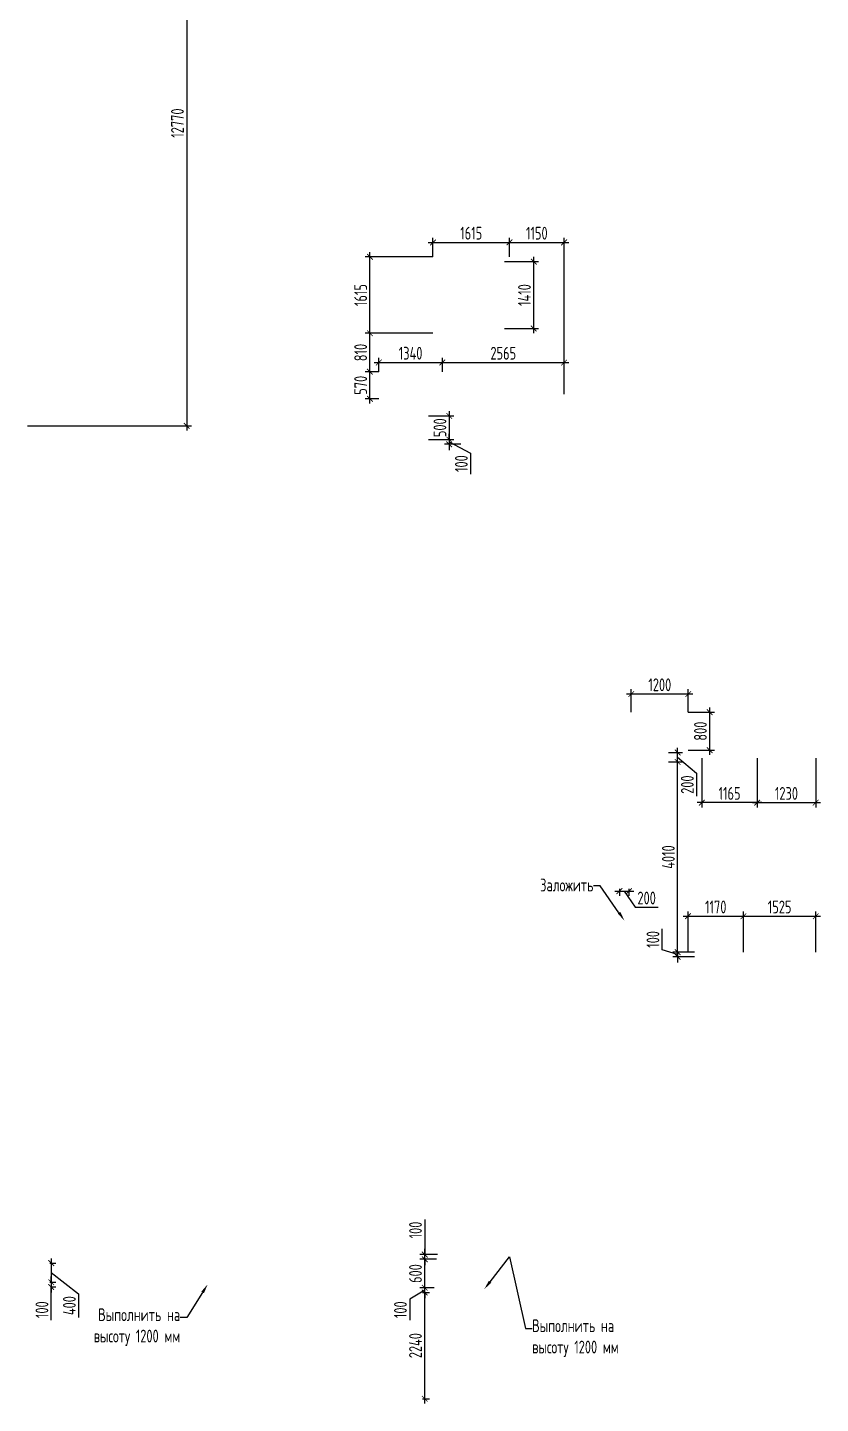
# Model space of a CAD drawing. Header units: millimetres. Extents: x -350007 to 536090, y -888 to 198380.
# Drawn here: x 329899 to 346618, y 61656 to 90677 of the extents above; entities that cross this region are included whole.
import ezdxf
from ezdxf import colors
from ezdxf.entities.mleader import LeaderData, LeaderLine
from ezdxf.math import Vec2, Vec3

# ---------------------------------------------------------------- set-up
doc = ezdxf.new("R2010")
doc.units = ezdxf.units.MM
doc.layers.add('АР_Размеры нов.', color=15, linetype='Continuous', lineweight=0)
doc.styles.add('ISOCPEUR', font='isocpeur.ttf', dxfattribs={"width": 0.7})
doc.styles.get("Standard").update_dxf_attribs({"font": 'arial.ttf'})
doc.dimstyles.new('R_100', dxfattribs={"dimtxt": 270, "dimasz": 120, "dimexe": 100, "dimexo": 0, "dimgap": 60, "dimtad": 1, "dimdec": 0, "dimrnd": 5, "dimzin": 0, "dimdsep": 46, "dimtxsty": 'ISOCPEUR', "dimblk": 'ARCHTICK', "dimcen": 0, "dimdle": 100, "dimclrd": 256, "dimclre": 256, "dimclrt": 256, "dimadec": 0, "dimazin": 0, "dimtfac": 2, "dimtdec": 0, "dimtofl": 0, "dimtmove": 1, "dimatfit": 3, "dimfxl": 1, "dimtvp": 3, "dimtolj": 1, "dimtzin": 0, "dimarcsym": 0})

# ---------------------------------------------------------------- blocks, each defined once
blk = doc.blocks.new('_ArchTick')
at = {"color": 0, "linetype": 'ByBlock', "const_width": 0.15}
blk.add_lwpolyline([(-0.5, -0.5), (0.5, 0.5)], dxfattribs=at)
blk = doc.blocks.new('*D2651')
at = {"layer": 'АР_Размеры нов.', "lineweight": -2, "ltscale": 100, "transparency": 16777216}
for p, q in [((344118, 75266), (344118, 74228)), ((345285, 75266), (345285, 74228)), ((345385, 74328), (344018, 74328))]:
    blk.add_line(p, q, dxfattribs=at)
at = {"layer": 'АР_Размеры нов.', "lineweight": -2, "ltscale": 100, "transparency": 16777216, "xscale": 120, "yscale": 120, "zscale": 120, "rotation": 180}
blk.add_blockref('_ArchTick', (344118, 74328), dxfattribs=at)
at = {"layer": 'АР_Размеры нов.', "lineweight": -2, "ltscale": 100, "transparency": 16777216, "xscale": 120, "yscale": 120, "zscale": 120}
blk.add_blockref('_ArchTick', (345285, 74328), dxfattribs=at)
at = {"layer": 'АР_Размеры нов.', "ltscale": 100, "transparency": 16777216, "insert": (344701, 74523), "char_height": 270, "attachment_point": 5, "style": 'ISOCPEUR'}
blk.add_mtext('\\A1;1165', dxfattribs=at)
blk = doc.blocks.new('*D2702')
at = {"layer": 'АР_Размеры нов.', "lineweight": -2, "ltscale": 100, "transparency": 16777216}
for p, q in [((345285, 75266), (345285, 74228)), ((346517, 75266), (346517, 74228)), ((345185, 74328), (346617, 74328))]:
    blk.add_line(p, q, dxfattribs=at)
at = {"layer": 'АР_Размеры нов.', "lineweight": -2, "ltscale": 100, "transparency": 16777216, "xscale": 120, "yscale": 120, "zscale": 120, "rotation": 180}
blk.add_blockref('_ArchTick', (345285, 74328), dxfattribs=at)
at = {"layer": 'АР_Размеры нов.', "lineweight": -2, "ltscale": 100, "transparency": 16777216, "xscale": 120, "yscale": 120, "zscale": 120}
blk.add_blockref('_ArchTick', (346517, 74328), dxfattribs=at)
at = {"layer": 'АР_Размеры нов.', "ltscale": 100, "transparency": 16777216, "insert": (345901, 74523), "char_height": 270, "attachment_point": 5, "style": 'ISOCPEUR'}
blk.add_mtext('\\A1;1230', dxfattribs=at)
blk = doc.blocks.new('*D2890')
at = {"layer": 'АР_Размеры нов.', "lineweight": -2, "ltscale": 100, "transparency": 16777216}
for p, q in [((344282, 75336), (344282, 76336)), ((343830, 76236), (344382, 76236)), ((343830, 75436), (344382, 75436))]:
    blk.add_line(p, q, dxfattribs=at)
at = {"layer": 'АР_Размеры нов.', "lineweight": -2, "ltscale": 100, "transparency": 16777216, "xscale": 120, "yscale": 120, "zscale": 120}
for p, rotation in [((344282, 76236), 90), ((344282, 75436), 270)]:
    blk.add_blockref('_ArchTick', p, dxfattribs=dict(at, rotation=rotation))
at = {"layer": 'АР_Размеры нов.', "ltscale": 100, "transparency": 16777216, "insert": (344087, 75836), "char_height": 270, "attachment_point": 5, "rotation": 90, "style": 'ISOCPEUR'}
blk.add_mtext('\\A1;800', dxfattribs=at)
blk = doc.blocks.new('*D3460')
at = {"layer": 'АР_Размеры нов.', "lineweight": -2, "transparency": 16777216}
for p, q in [((338226, 63996), (338374, 63996)), ((338274, 61656), (338274, 64096)), ((338226, 61756), (338374, 61756))]:
    blk.add_line(p, q, dxfattribs=at)
at = {"layer": 'АР_Размеры нов.', "lineweight": -2, "transparency": 16777216, "xscale": 120, "yscale": 120, "zscale": 120}
for p, rotation in [((338274, 63996), 90), ((338274, 61756), 270)]:
    blk.add_blockref('_ArchTick', p, dxfattribs=dict(at, rotation=rotation))
at = {"layer": 'АР_Размеры нов.', "transparency": 16777216, "insert": (338079, 62876), "char_height": 270, "attachment_point": 5, "rotation": 90, "style": 'ISOCPEUR'}
blk.add_mtext('\\A1;2240', dxfattribs=at)
blk = doc.blocks.new('*D3461')
at = {"layer": 'АР_Размеры нов.', "lineweight": -2, "transparency": 16777216}
for p, q in [((338274, 64096), (338274, 64216)), ((338274, 64046), (337957, 63854)), ((337957, 63854), (337957, 63412)), ((338471, 64096), (338174, 64096)), ((338226, 63996), (338374, 63996)), ((338274, 63996), (338274, 64096)), ((338274, 63996), (338274, 63876))]:
    blk.add_line(p, q, dxfattribs=at)
at = {"layer": 'АР_Размеры нов.', "lineweight": -2, "transparency": 16777216, "xscale": 120, "yscale": 120, "zscale": 120}
for p, rotation in [((338274, 64096), 270), ((338274, 63996), 90)]:
    blk.add_blockref('_ArchTick', p, dxfattribs=dict(at, rotation=rotation))
at = {"layer": 'АР_Размеры нов.', "transparency": 16777216, "insert": (337762, 63633), "char_height": 270, "attachment_point": 5, "rotation": 90, "style": 'ISOCPEUR'}
blk.add_mtext('\\A1;100', dxfattribs=at)
blk = doc.blocks.new('*D3462')
at = {"layer": 'АР_Размеры нов.', "lineweight": -2, "transparency": 16777216}
for p, q in [((338274, 63996), (338274, 64796)), ((338524, 64696), (338174, 64696)), ((338471, 64096), (338174, 64096))]:
    blk.add_line(p, q, dxfattribs=at)
at = {"layer": 'АР_Размеры нов.', "lineweight": -2, "transparency": 16777216, "xscale": 120, "yscale": 120, "zscale": 120}
for p, rotation in [((338274, 64696), 90), ((338274, 64096), 270)]:
    blk.add_blockref('_ArchTick', p, dxfattribs=dict(at, rotation=rotation))
at = {"layer": 'АР_Размеры нов.', "transparency": 16777216, "insert": (338079, 64396), "char_height": 270, "attachment_point": 5, "rotation": 90, "style": 'ISOCPEUR'}
blk.add_mtext('\\A1;600', dxfattribs=at)
blk = doc.blocks.new('*D3463')
at = {"layer": 'АР_Размеры нов.', "lineweight": -2, "transparency": 16777216}
for p, q in [((338274, 65535), (338274, 64796)), ((338540, 64796), (338174, 64796)), ((338274, 64796), (338274, 64916)), ((338274, 64696), (338274, 64796)), ((338524, 64696), (338174, 64696)), ((338274, 64696), (338274, 64576))]:
    blk.add_line(p, q, dxfattribs=at)
at = {"layer": 'АР_Размеры нов.', "lineweight": -2, "transparency": 16777216, "xscale": 120, "yscale": 120, "zscale": 120}
for p, rotation in [((338274, 64796), 270), ((338274, 64696), 90)]:
    blk.add_blockref('_ArchTick', p, dxfattribs=dict(at, rotation=rotation))
at = {"layer": 'АР_Размеры нов.', "transparency": 16777216, "insert": (338079, 65314), "char_height": 270, "attachment_point": 5, "rotation": 90, "style": 'ISOCPEUR'}
blk.add_mtext('\\A1;100', dxfattribs=at)
blk = doc.blocks.new('*D3464')
at = {"layer": 'АР_Размеры нов.', "lineweight": -2, "transparency": 16777216}
for p, q in [((330367, 64616), (330498, 64616)), ((330398, 64716), (330398, 64113)), ((330367, 64213), (330498, 64213)), ((330398, 64415), (330977, 63969)), ((330977, 63969), (330977, 63471))]:
    blk.add_line(p, q, dxfattribs=at)
at = {"layer": 'АР_Размеры нов.', "lineweight": -2, "transparency": 16777216, "xscale": 120, "yscale": 120, "zscale": 120}
for p, rotation in [((330398, 64616), 90), ((330398, 64213), 270)]:
    blk.add_blockref('_ArchTick', p, dxfattribs=dict(at, rotation=rotation))
at = {"layer": 'АР_Размеры нов.', "transparency": 16777216, "insert": (330782, 63720), "char_height": 270, "attachment_point": 5, "rotation": 90, "style": 'ISOCPEUR'}
blk.add_mtext('\\A1;400', dxfattribs=at)
blk = doc.blocks.new('*D3465')
at = {"layer": 'АР_Размеры нов.', "lineweight": -2, "transparency": 16777216}
for p, q in [((330398, 64213), (330398, 64333)), ((330398, 64213), (330498, 64213)), ((330398, 64213), (330398, 64113)), ((330398, 64113), (330498, 64113)), ((330398, 64113), (330398, 63993)), ((330398, 63413), (330398, 64113))]:
    blk.add_line(p, q, dxfattribs=at)
at = {"layer": 'АР_Размеры нов.', "lineweight": -2, "transparency": 16777216, "xscale": 120, "yscale": 120, "zscale": 120}
for p, rotation in [((330398, 64213), 270), ((330398, 64113), 90)]:
    blk.add_blockref('_ArchTick', p, dxfattribs=dict(at, rotation=rotation))
at = {"layer": 'АР_Размеры нов.', "transparency": 16777216, "insert": (330203, 63634), "char_height": 270, "attachment_point": 5, "rotation": 90, "style": 'ISOCPEUR'}
blk.add_mtext('\\A1;100', dxfattribs=at)
blk = doc.blocks.new('*D3479')
at = {"layer": 'АР_Размеры нов.', "lineweight": -2, "transparency": 16777216}
for p, q in [((338355, 82486), (338890, 82486)), ((338790, 82586), (338790, 81886)), ((338355, 81986), (338890, 81986))]:
    blk.add_line(p, q, dxfattribs=at)
at = {"layer": 'АР_Размеры нов.', "lineweight": -2, "transparency": 16777216, "xscale": 120, "yscale": 120, "zscale": 120}
for p, rotation in [((338790, 82486), 90), ((338790, 81986), 270)]:
    blk.add_blockref('_ArchTick', p, dxfattribs=dict(at, rotation=rotation))
at = {"layer": 'АР_Размеры нов.', "transparency": 16777216, "insert": (338595, 82236), "char_height": 270, "attachment_point": 5, "rotation": 90, "style": 'ISOCPEUR'}
blk.add_mtext('\\A1;500', dxfattribs=at)
blk = doc.blocks.new('*D3480')
at = {"layer": 'АР_Размеры нов.', "lineweight": -2, "transparency": 16777216}
for p, q in [((338355, 81986), (338890, 81986)), ((339033, 81886), (338690, 81886)), ((338790, 81986), (338790, 82106)), ((338790, 81986), (338790, 81886)), ((338790, 81936), (339241, 81700)), ((338790, 81886), (338790, 81766)), ((339241, 81700), (339241, 81258))]:
    blk.add_line(p, q, dxfattribs=at)
at = {"layer": 'АР_Размеры нов.', "lineweight": -2, "transparency": 16777216, "xscale": 120, "yscale": 120, "zscale": 120}
for p, rotation in [((338790, 81986), 270), ((338790, 81886), 90)]:
    blk.add_blockref('_ArchTick', p, dxfattribs=dict(at, rotation=rotation))
at = {"layer": 'АР_Размеры нов.', "transparency": 16777216, "insert": (339046, 81479), "char_height": 270, "attachment_point": 5, "rotation": 90, "style": 'ISOCPEUR'}
blk.add_mtext('\\A1;100', dxfattribs=at)
blk = doc.blocks.new('*D3481')
at = {"layer": 'АР_Размеры нов.', "lineweight": -2, "transparency": 16777216}
for p, q in [((343414, 75186), (343706, 75186)), ((343606, 71076), (343606, 75286)), ((343784, 71176), (343506, 71176))]:
    blk.add_line(p, q, dxfattribs=at)
at = {"layer": 'АР_Размеры нов.', "lineweight": -2, "transparency": 16777216, "xscale": 120, "yscale": 120, "zscale": 120}
for p, rotation in [((343606, 75186), 90), ((343606, 71176), 270)]:
    blk.add_blockref('_ArchTick', p, dxfattribs=dict(at, rotation=rotation))
at = {"layer": 'АР_Размеры нов.', "transparency": 16777216, "insert": (343411, 73181), "char_height": 270, "attachment_point": 5, "rotation": 90, "style": 'ISOCPEUR'}
blk.add_mtext('\\A1;4010', dxfattribs=at)
blk = doc.blocks.new('*D3482')
at = {"layer": 'АР_Размеры нов.', "lineweight": -2, "transparency": 16777216}
for p, q in [((343281, 71223), (343281, 71664)), ((343606, 71126), (343281, 71223)), ((343964, 71176), (343506, 71176)), ((343606, 71176), (343606, 71296)), ((343606, 71176), (343606, 71076)), ((343964, 71076), (343506, 71076)), ((343606, 71076), (343606, 70956))]:
    blk.add_line(p, q, dxfattribs=at)
at = {"layer": 'АР_Размеры нов.', "lineweight": -2, "transparency": 16777216, "xscale": 120, "yscale": 120, "zscale": 120}
for p, rotation in [((343606, 71176), 270), ((343606, 71076), 90)]:
    blk.add_blockref('_ArchTick', p, dxfattribs=dict(at, rotation=rotation))
at = {"layer": 'АР_Размеры нов.', "transparency": 16777216, "insert": (343086, 71444), "char_height": 270, "attachment_point": 5, "rotation": 90, "style": 'ISOCPEUR'}
blk.add_mtext('\\A1;100', dxfattribs=at)
blk = doc.blocks.new('*D3483')
at = {"layer": 'АР_Размеры нов.', "lineweight": -2, "transparency": 16777216}
for p, q in [((343606, 75086), (343606, 75486)), ((343414, 75386), (343706, 75386)), ((343414, 75186), (343706, 75186)), ((343606, 75286), (344006, 74947)), ((344006, 74947), (344006, 74468))]:
    blk.add_line(p, q, dxfattribs=at)
at = {"layer": 'АР_Размеры нов.', "lineweight": -2, "transparency": 16777216, "xscale": 120, "yscale": 120, "zscale": 120}
for p, rotation in [((343606, 75386), 90), ((343606, 75186), 270)]:
    blk.add_blockref('_ArchTick', p, dxfattribs=dict(at, rotation=rotation))
at = {"layer": 'АР_Размеры нов.', "transparency": 16777216, "insert": (343811, 74708), "char_height": 270, "attachment_point": 5, "rotation": 90, "style": 'ISOCPEUR'}
blk.add_mtext('\\A1;200', dxfattribs=at)
blk = doc.blocks.new('*D3484')
at = {"layer": 'АР_Размеры нов.', "lineweight": -2, "transparency": 16777216}
for p, q in [((343930, 76619), (342530, 76619)), ((342630, 76236), (342630, 76719)), ((343830, 76236), (343830, 76719))]:
    blk.add_line(p, q, dxfattribs=at)
at = {"layer": 'АР_Размеры нов.', "lineweight": -2, "transparency": 16777216, "xscale": 120, "yscale": 120, "zscale": 120, "rotation": 180}
blk.add_blockref('_ArchTick', (342630, 76619), dxfattribs=at)
at = {"layer": 'АР_Размеры нов.', "lineweight": -2, "transparency": 16777216, "xscale": 120, "yscale": 120, "zscale": 120}
blk.add_blockref('_ArchTick', (343830, 76619), dxfattribs=at)
at = {"layer": 'АР_Размеры нов.', "transparency": 16777216, "insert": (343230, 76814), "char_height": 270, "attachment_point": 5, "style": 'ISOCPEUR'}
blk.add_mtext('\\A1;1200', dxfattribs=at)
blk = doc.blocks.new('*D3490')
at = {"layer": 'АР_Размеры нов.', "lineweight": -2, "transparency": 16777216}
for p, q in [((343825, 71176), (343825, 72033)), ((344995, 71176), (344995, 72033)), ((343725, 71933), (345095, 71933))]:
    blk.add_line(p, q, dxfattribs=at)
at = {"layer": 'АР_Размеры нов.', "lineweight": -2, "transparency": 16777216, "xscale": 120, "yscale": 120, "zscale": 120, "rotation": 180}
blk.add_blockref('_ArchTick', (343825, 71933), dxfattribs=at)
at = {"layer": 'АР_Размеры нов.', "lineweight": -2, "transparency": 16777216, "xscale": 120, "yscale": 120, "zscale": 120}
blk.add_blockref('_ArchTick', (344995, 71933), dxfattribs=at)
at = {"layer": 'АР_Размеры нов.', "transparency": 16777216, "insert": (344410, 72128), "char_height": 270, "attachment_point": 5, "style": 'ISOCPEUR'}
blk.add_mtext('\\A1;1170', dxfattribs=at)
blk = doc.blocks.new('*D4095')
at = {"layer": 'АР_Размеры нов.', "lineweight": -2, "transparency": 16777216}
for p, q in [((342280, 72462), (342680, 72462)), ((342380, 72508), (342380, 72362)), ((342480, 72462), (342713, 72122)), ((342580, 72508), (342580, 72362)), ((342713, 72122), (343193, 72122))]:
    blk.add_line(p, q, dxfattribs=at)
at = {"layer": 'АР_Размеры нов.', "lineweight": -2, "transparency": 16777216, "xscale": 120, "yscale": 120, "zscale": 120, "rotation": 180}
blk.add_blockref('_ArchTick', (342380, 72462), dxfattribs=at)
at = {"layer": 'АР_Размеры нов.', "lineweight": -2, "transparency": 16777216, "xscale": 120, "yscale": 120, "zscale": 120}
blk.add_blockref('_ArchTick', (342580, 72462), dxfattribs=at)
at = {"layer": 'АР_Размеры нов.', "transparency": 16777216, "insert": (342953, 72317), "char_height": 270, "attachment_point": 5, "style": 'ISOCPEUR'}
blk.add_mtext('\\A1;200', dxfattribs=at)
blk = doc.blocks.new('*D4097')
at = {"layer": 'АР_Размеры нов.', "lineweight": -2, "transparency": 16777216}
for p, q in [((344995, 71176), (344995, 72033)), ((346520, 71176), (346520, 72033)), ((344895, 71933), (346620, 71933))]:
    blk.add_line(p, q, dxfattribs=at)
at = {"layer": 'АР_Размеры нов.', "lineweight": -2, "transparency": 16777216, "xscale": 120, "yscale": 120, "zscale": 120, "rotation": 180}
blk.add_blockref('_ArchTick', (344995, 71933), dxfattribs=at)
at = {"layer": 'АР_Размеры нов.', "lineweight": -2, "transparency": 16777216, "xscale": 120, "yscale": 120, "zscale": 120}
blk.add_blockref('_ArchTick', (346520, 71933), dxfattribs=at)
at = {"layer": 'АР_Размеры нов.', "transparency": 16777216, "insert": (345757, 72128), "char_height": 270, "attachment_point": 5, "style": 'ISOCPEUR'}
blk.add_mtext('\\A1;1525', dxfattribs=at)
blk = doc.blocks.new('*D4379')
at = {"layer": 'АР_Размеры нов.', "lineweight": -2, "transparency": 16777216}
for p, q in [((337306, 83417), (337018, 83417)), ((337118, 82746), (337118, 83517)), ((337306, 82846), (337018, 82846))]:
    blk.add_line(p, q, dxfattribs=at)
at = {"layer": 'АР_Размеры нов.', "lineweight": -2, "transparency": 16777216, "xscale": 120, "yscale": 120, "zscale": 120}
for p, rotation in [((337118, 83417), 90), ((337118, 82846), 270)]:
    blk.add_blockref('_ArchTick', p, dxfattribs=dict(at, rotation=rotation))
at = {"layer": 'АР_Размеры нов.', "transparency": 16777216, "insert": (336923, 83131), "char_height": 270, "attachment_point": 5, "rotation": 90, "style": 'ISOCPEUR'}
blk.add_mtext('\\A1;570', dxfattribs=at)
blk = doc.blocks.new('*D4380')
at = {"layer": 'АР_Размеры нов.', "lineweight": -2, "transparency": 16777216}
for p, q in [((337206, 83612), (338746, 83612)), ((337306, 83417), (337306, 83712)), ((338646, 83417), (338646, 83712))]:
    blk.add_line(p, q, dxfattribs=at)
at = {"layer": 'АР_Размеры нов.', "lineweight": -2, "transparency": 16777216, "xscale": 120, "yscale": 120, "zscale": 120, "rotation": 180}
blk.add_blockref('_ArchTick', (337306, 83612), dxfattribs=at)
at = {"layer": 'АР_Размеры нов.', "lineweight": -2, "transparency": 16777216, "xscale": 120, "yscale": 120, "zscale": 120}
blk.add_blockref('_ArchTick', (338646, 83612), dxfattribs=at)
at = {"layer": 'АР_Размеры нов.', "transparency": 16777216, "insert": (337976, 83807), "char_height": 270, "attachment_point": 5, "style": 'ISOCPEUR'}
blk.add_mtext('\\A1;1340', dxfattribs=at)
blk = doc.blocks.new('*D4381')
at = {"layer": 'АР_Размеры нов.', "lineweight": -2, "transparency": 16777216}
for p, q in [((338546, 83612), (341313, 83612)), ((338646, 83417), (338646, 83712)), ((341213, 82946), (341213, 83712))]:
    blk.add_line(p, q, dxfattribs=at)
at = {"layer": 'АР_Размеры нов.', "lineweight": -2, "transparency": 16777216, "xscale": 120, "yscale": 120, "zscale": 120, "rotation": 180}
blk.add_blockref('_ArchTick', (338646, 83612), dxfattribs=at)
at = {"layer": 'АР_Размеры нов.', "lineweight": -2, "transparency": 16777216, "xscale": 120, "yscale": 120, "zscale": 120}
blk.add_blockref('_ArchTick', (341213, 83612), dxfattribs=at)
at = {"layer": 'АР_Размеры нов.', "transparency": 16777216, "insert": (339930, 83807), "char_height": 270, "attachment_point": 5, "style": 'ISOCPEUR'}
blk.add_mtext('\\A1;2565', dxfattribs=at)
blk = doc.blocks.new('*D4382')
at = {"layer": 'АР_Размеры нов.', "lineweight": -2, "transparency": 16777216}
for p, q in [((338448, 84228), (337018, 84228)), ((337118, 83317), (337118, 84328)), ((337306, 83417), (337018, 83417))]:
    blk.add_line(p, q, dxfattribs=at)
at = {"layer": 'АР_Размеры нов.', "lineweight": -2, "transparency": 16777216, "xscale": 120, "yscale": 120, "zscale": 120}
for p, rotation in [((337118, 84228), 90), ((337118, 83417), 270)]:
    blk.add_blockref('_ArchTick', p, dxfattribs=dict(at, rotation=rotation))
at = {"layer": 'АР_Размеры нов.', "transparency": 16777216, "insert": (336923, 83822), "char_height": 270, "attachment_point": 5, "rotation": 90, "style": 'ISOCPEUR'}
blk.add_mtext('\\A1;810', dxfattribs=at)
blk = doc.blocks.new('*D4383')
at = {"layer": 'АР_Размеры нов.', "lineweight": -2, "transparency": 16777216}
for p, q in [((337118, 84128), (337118, 85941)), ((338448, 85841), (337018, 85841)), ((338448, 84228), (337018, 84228))]:
    blk.add_line(p, q, dxfattribs=at)
at = {"layer": 'АР_Размеры нов.', "lineweight": -2, "transparency": 16777216, "xscale": 120, "yscale": 120, "zscale": 120}
for p, rotation in [((337118, 85841), 90), ((337118, 84228), 270)]:
    blk.add_blockref('_ArchTick', p, dxfattribs=dict(at, rotation=rotation))
at = {"layer": 'АР_Размеры нов.', "transparency": 16777216, "insert": (336923, 85034), "char_height": 270, "attachment_point": 5, "rotation": 90, "style": 'ISOCPEUR'}
blk.add_mtext('\\A1;1615', dxfattribs=at)
blk = doc.blocks.new('*D4384')
at = {"layer": 'АР_Размеры нов.', "lineweight": -2, "transparency": 16777216}
for p, q in [((338448, 85841), (338448, 86244)), ((340061, 85841), (340061, 86244)), ((338348, 86144), (340161, 86144))]:
    blk.add_line(p, q, dxfattribs=at)
at = {"layer": 'АР_Размеры нов.', "lineweight": -2, "transparency": 16777216, "xscale": 120, "yscale": 120, "zscale": 120, "rotation": 180}
blk.add_blockref('_ArchTick', (338448, 86144), dxfattribs=at)
at = {"layer": 'АР_Размеры нов.', "lineweight": -2, "transparency": 16777216, "xscale": 120, "yscale": 120, "zscale": 120}
blk.add_blockref('_ArchTick', (340061, 86144), dxfattribs=at)
at = {"layer": 'АР_Размеры нов.', "transparency": 16777216, "insert": (339254, 86339), "char_height": 270, "attachment_point": 5, "style": 'ISOCPEUR'}
blk.add_mtext('\\A1;1615', dxfattribs=at)
blk = doc.blocks.new('*D4385')
at = {"layer": 'АР_Размеры нов.', "lineweight": -2, "transparency": 16777216}
for p, q in [((340061, 85841), (340061, 86244)), ((341213, 82946), (341213, 86244)), ((339961, 86144), (341313, 86144))]:
    blk.add_line(p, q, dxfattribs=at)
at = {"layer": 'АР_Размеры нов.', "lineweight": -2, "transparency": 16777216, "xscale": 120, "yscale": 120, "zscale": 120, "rotation": 180}
blk.add_blockref('_ArchTick', (340061, 86144), dxfattribs=at)
at = {"layer": 'АР_Размеры нов.', "lineweight": -2, "transparency": 16777216, "xscale": 120, "yscale": 120, "zscale": 120}
blk.add_blockref('_ArchTick', (341213, 86144), dxfattribs=at)
at = {"layer": 'АР_Размеры нов.', "transparency": 16777216, "insert": (340637, 86339), "char_height": 270, "attachment_point": 5, "style": 'ISOCPEUR'}
blk.add_mtext('\\A1;1150', dxfattribs=at)
blk = doc.blocks.new('*D4386')
at = {"layer": 'АР_Размеры нов.', "lineweight": -2, "transparency": 16777216}
for p, q in [((339959, 85739), (340672, 85739)), ((340572, 84229), (340572, 85839)), ((339959, 84329), (340672, 84329))]:
    blk.add_line(p, q, dxfattribs=at)
at = {"layer": 'АР_Размеры нов.', "lineweight": -2, "transparency": 16777216, "xscale": 120, "yscale": 120, "zscale": 120}
for p, rotation in [((340572, 85739), 90), ((340572, 84329), 270)]:
    blk.add_blockref('_ArchTick', p, dxfattribs=dict(at, rotation=rotation))
at = {"layer": 'АР_Размеры нов.', "transparency": 16777216, "insert": (340377, 85034), "char_height": 270, "attachment_point": 5, "rotation": 90, "style": 'ISOCPEUR'}
blk.add_mtext('\\A1;1410', dxfattribs=at)
blk = doc.blocks.new('*D4387')
at = {"layer": 'АР_Размеры нов.', "lineweight": -2, "transparency": 16777216}
for p, q in [((329899, 95046), (333355, 95046)), ((333255, 95146), (333255, 82176)), ((329899, 82276), (333355, 82276))]:
    blk.add_line(p, q, dxfattribs=at)
at = {"layer": 'АР_Размеры нов.', "lineweight": -2, "transparency": 16777216, "xscale": 120, "yscale": 120, "zscale": 120}
for p, rotation in [((333255, 95046), 90), ((333255, 82276), 270)]:
    blk.add_blockref('_ArchTick', p, dxfattribs=dict(at, rotation=rotation))
at = {"layer": 'АР_Размеры нов.', "transparency": 16777216, "insert": (333060, 88661), "char_height": 270, "attachment_point": 5, "rotation": 90, "style": 'ISOCPEUR'}
blk.add_mtext('\\A1;12770', dxfattribs=at)

msp = doc.modelspace()

# ---------------------------------------------------------------- dimensions: what is measured, and where the dimension line sits
at = {"layer": 'АР_Размеры нов.'}
for base, p1, p2, picture, middle in [((333255, 82275.7), (329899, 95046), (329899, 82275.7), '*D4387', (333060, 88660.9)), ((337118.1, 85840.7), (338447.9, 84227.7), (338447.9, 85840.7), '*D4383', (336923.1, 85034.2)), ((340571.7, 85739.2), (339959.4, 84329.2), (339959.4, 85739.2), '*D4386', (340376.7, 85034.2)), ((337118.1278, 84227.6848), (337305.7117, 83417.2006), (338447.9318, 84227.6848), '*D4382', (336923.1278, 83822.4427)), ((337118.1278, 83417.2006), (337305.7117, 82845.6816), (337305.7117, 83417.2006), '*D4379', (336923.1278, 83131.4411)), ((338790.4, 81986.1), (338354.9, 82485.7), (338354.9, 81986.1), '*D3479', (338595.4, 82235.9)), ((343606, 75185.7), (343783.9, 71175.7), (343414.5, 75185.7), '*D3481', (343411, 73180.7)), ((343606, 71075.7), (343964.1, 71175.7), (343964.1, 71075.7), '*D3482', (343086, 71283.2)), ((338273.9, 64695.7), (338471.5, 64095.7), (338523.6, 64695.7), '*D3462', (338078.9, 64395.7)), ((338273.9, 63995.7), (338225.7, 61755.7), (338225.7, 63995.7), '*D3460', (338078.9, 62875.7))]:
    dim = msp.add_linear_dim(base=base, p1=p1, p2=p2, angle=90, dimstyle='R_100', override={"dimpost": '\\X'}, dxfattribs=at)
    dim.commit()
    dim.dimension.update_dxf_attribs({"geometry": picture, "text_midpoint": middle})
for base, p1, p2, picture, middle in [((340060.9, 86143.9), (338447.9, 85840.7), (340060.9, 85840.7), '*D4384', (339254.4, 86338.9)), ((341213.2, 86143.9), (340060.9, 85840.7), (341213.2, 82945.7), '*D4385', (340637.1, 86338.9)), ((338646, 83612), (337305.7, 83417.2), (338646, 83417.2), '*D4380', (337975.9, 83807)), ((341213.2, 83612), (338646, 83417.2), (341213.2, 82945.7), '*D4381', (339929.6, 83807)), ((342629.6, 76619.2), (343829.6, 76235.8), (342629.6, 76235.7), '*D3484', (343229.6, 76814.2)), ((344994.6, 71933), (343824.6, 71175.7), (344994.6, 71175.7), '*D3490', (344409.6, 72128)), ((346519.6, 71933), (344994.6, 71175.7), (346519.6, 71175.7), '*D4097', (345757.1, 72128))]:
    dim = msp.add_linear_dim(base=base, p1=p1, p2=p2, dimstyle='R_100', override={"dimpost": '\\X'}, dxfattribs=at)
    dim.commit()
    dim.dimension.update_dxf_attribs({"geometry": picture, "text_midpoint": middle})
for base, p1, p2, picture, middle in [((338790.4, 81886.1), (338354.9, 81986.1), (339032.8, 81886.1), '*D3480', (339241.5, 81639.7)), ((343606, 75385.7), (343414.5, 75185.7), (343414.5, 75385.7), '*D3483', (344006, 74887.4)), ((338273.9, 64795.7), (338523.6, 64695.7), (338539.9, 64795.7), '*D3463', (338392.7, 65314.3)), ((330398.3, 64213.4), (330367, 64615.7), (330367, 64213.4), '*D3464', (330977.4, 63909.2)), ((330398.3, 64113.4), (330398.3, 64213.4), (330398.3, 64113.4), '*D3465', (330323.7, 63634.1)), ((338273.9, 64095.7), (338225.7, 63995.7), (338471.5, 64095.7), '*D3461', (337956.6, 63793.8))]:
    dim = msp.add_linear_dim(base=base, p1=p1, p2=p2, angle=90, dimstyle='R_100', override={"dimpost": '\\X'}, dxfattribs=at)
    dim.commit()
    dim.dimension.update_dxf_attribs({"geometry": picture, "text_midpoint": middle, "dimtype": 160})
at = {"layer": 'АР_Размеры нов.', "ltscale": 100}
dim = msp.add_linear_dim(base=(344281.9, 76235.8), p1=(343829.7, 75435.8), p2=(343829.6, 76235.8), angle=90, dimstyle='R_100', override={"dimpost": '\\X', "dimfxl": 2.5, "dimarcsym": 2}, dxfattribs=at)
dim.commit()
dim.dimension.update_dxf_attribs({"geometry": '*D2890', "text_midpoint": (344281.9, 75835.8), "dimtype": 160})
for base, p2, picture, middle in [((344117.6, 74327.6), (344117.6, 75265.7), '*D2651', (344701.1, 74522.6)), ((346516.6, 74327.6), (346516.6, 75265.7), '*D2702', (345900.6, 74522.6))]:
    dim = msp.add_linear_dim(base=base, p1=(345284.6, 75265.7), p2=p2, dimstyle='R_100', override={"dimpost": '\\X', "dimfxl": 2.5, "dimarcsym": 2}, dxfattribs=at)
    dim.commit()
    dim.dimension.update_dxf_attribs({"geometry": picture, "text_midpoint": middle})
at = {"layer": 'АР_Размеры нов.'}
dim = msp.add_linear_dim(base=(342579.6, 72462.2), p1=(342379.6, 72507.6), p2=(342579.6, 72507.6), dimstyle='R_100', override={"dimpost": '\\X'}, dxfattribs=at)
dim.commit()
dim.dimension.update_dxf_attribs({"geometry": '*D4095', "text_midpoint": (342773.4, 72121.5), "dimtype": 160})

# ---------------------------------------------------------------- leaders
ml = msp.add_multileader_mtext('Standard', dxfattribs=at)
ml.set_content('{\\fISOCPEUR|b0|i0|c204|p34;\\H0.9x;\\W0.7;Заложить}', color=256)
ml.set_leader_properties()
ml.build(insert=Vec2(0, 0))
ml.multileader.update_dxf_attribs({"arrow_head_size": 200})
ctx = ml.context
ctx.base_point, ctx.char_height, ctx.arrow_head_size, ctx.plane_origin = Vec3(340704.1, 72575.6), 300, 200, Vec3(344410.9, 70270.5)
ctx.text_align_type = 2
notes = []
notes.append((ctx, [(1, (1, 1, 0), (341973.3, 72575.6), (-1, 0), 140.6, [(1, [(342484.4, 71842.2)], 0, [])])]))
ctx.mtext.insert, ctx.mtext.width, ctx.mtext.defined_height, ctx.mtext.alignment, ctx.mtext.flow_direction = Vec3(341830.7, 72725.6), 2104.827, 3647.1, 3, 5
ml = msp.add_multileader_mtext('Standard', dxfattribs=at)
ml.set_content('{\\fISOCPEUR|b0|i0|c204|p34;\\H0.9x;\\W0.7;Выполнить на высоту \\fISOCPEUR|b0|i0|c0|p34;1200 \\fISOCPEUR|b0|i0|c204|p34;мм}', color=256)
ml.set_leader_properties()
ml.build(insert=Vec2(0, 0))
ml.multileader.update_dxf_attribs({"arrow_head_size": 200})
ctx = ml.context
ctx.base_point, ctx.char_height, ctx.arrow_head_size, ctx.plane_origin = Vec3(340537, 63240.6), 300, 200, Vec3(341757.6, 59470.4)
notes.append((ctx, [(0, (1, 1, 0), (340396.3, 63240.6), (1, 0), 140.6, [(1, [(339528.4, 64065.3), (340064.6, 64748.3)], 0, [])])]))
ctx.mtext.insert, ctx.mtext.width, ctx.mtext.defined_height, ctx.mtext.flow_direction = Vec3(340539, 63431.1), 2104.827, 3647.1, 5
ml = msp.add_multileader_mtext('Standard', dxfattribs=at)
ml.set_content('{\\fISOCPEUR|b0|i0|c204|p34;\\H0.9x;\\W0.7;Выполнить на высоту \\fISOCPEUR|b0|i0|c0|p34;1200 \\fISOCPEUR|b0|i0|c204|p34;мм}', color=256)
ml.set_leader_properties()
ml.build(insert=Vec2(0, 0))
ml.multileader.update_dxf_attribs({"arrow_head_size": 200})
ctx = ml.context
ctx.base_point, ctx.char_height, ctx.arrow_head_size, ctx.plane_origin = Vec3(331302.3, 63472.6), 300, 200, Vec3(335364.4, 59580.7)
ctx.text_align_type = 2
notes.append((ctx, [(1, (1, 1, 0), (333261.3, 63472.6), (-1, 0), 140.6, [(0, [(333697.5, 64168.5)], 0, [])])]))
ctx.mtext.insert, ctx.mtext.width, ctx.mtext.defined_height, ctx.mtext.alignment, ctx.mtext.flow_direction = Vec3(333118.7, 63663.1), 2104.827, 3647.1, 3, 5
for ctx, leaders in notes:
    for number, flags, end, landing, length, lines in leaders:
        leader = LeaderData()
        leader.index, (leader.has_last_leader_line, leader.has_dogleg_vector, leader.attachment_direction) = number, flags
        leader.last_leader_point, leader.dogleg_vector, leader.dogleg_length = Vec3(end), Vec3(landing), length
        for number, points, colour, breaks in lines:
            line = LeaderLine()
            line.index, line.vertices, line.color, line.breaks = number, Vec3.list(points), colors.encode_raw_color(colour), breaks
            leader.lines.append(line)
        ctx.leaders.append(leader)

doc.saveas('drawing.dxf')
